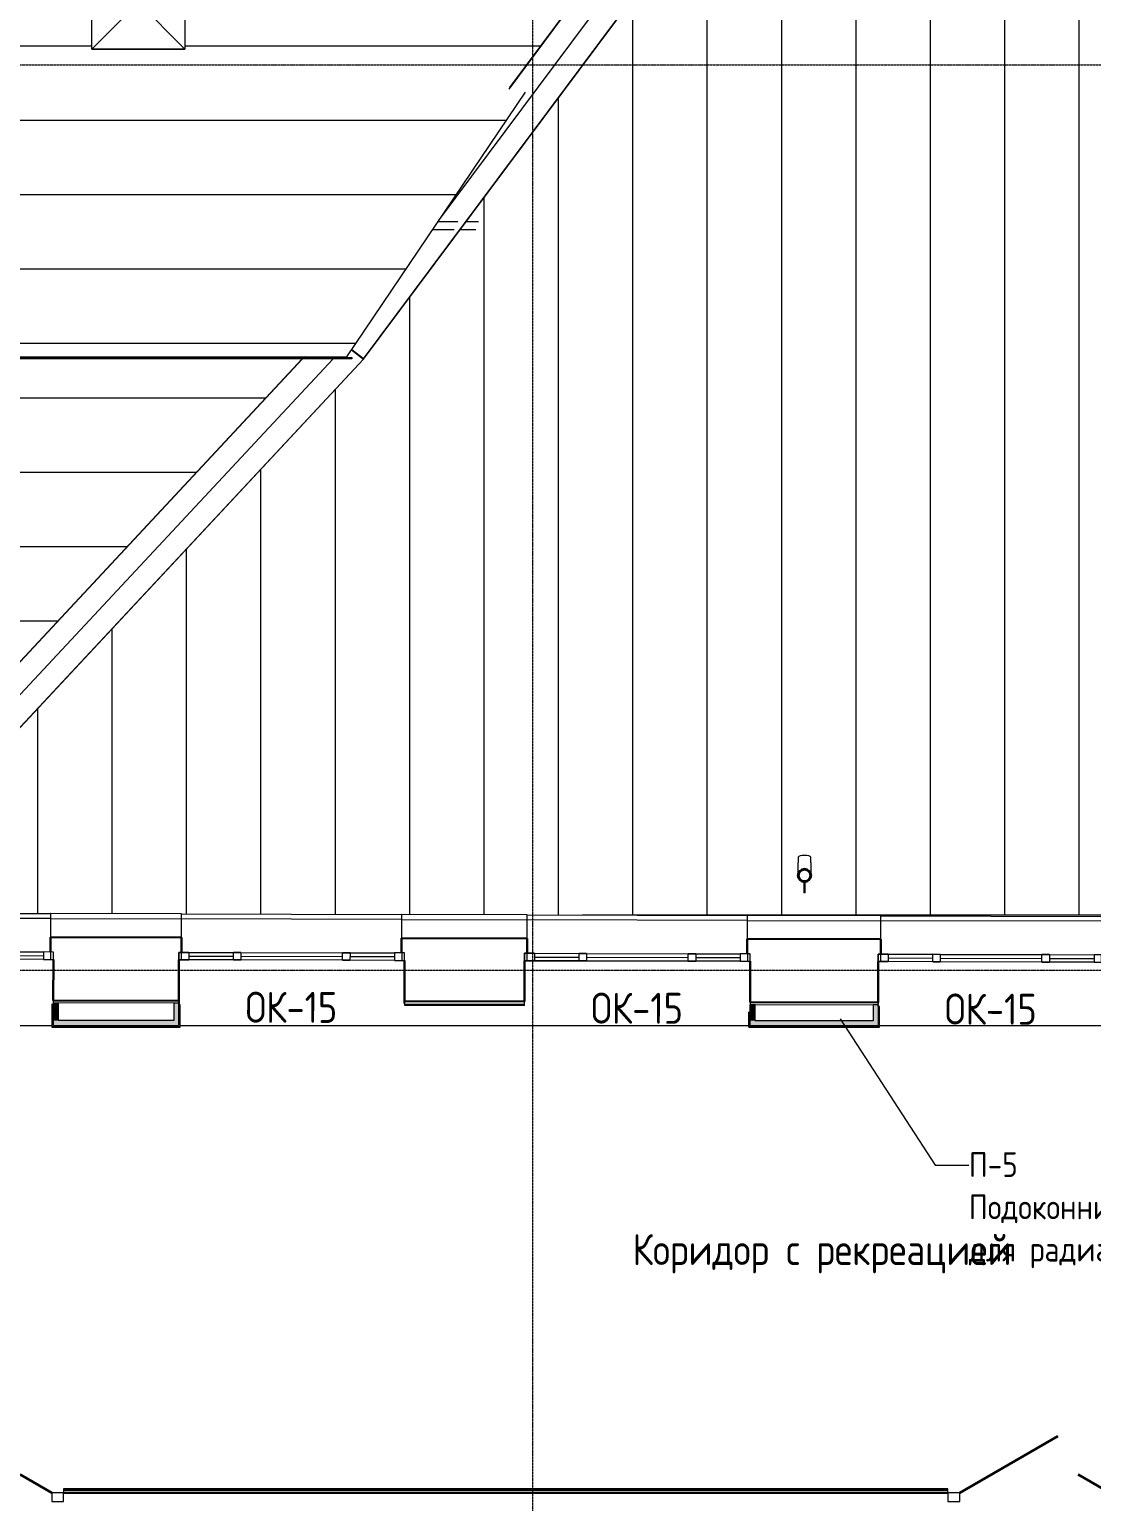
# Model space of a CAD drawing. Header units: millimetres. Extents: x -25149 to 64359, y -29707 to 46678.
# Drawn here: x 26489 to 35055, y 8658 to 20531 of the extents above; entities that cross this region are included whole.
import ezdxf

# ---------------------------------------------------------------- set-up
doc = ezdxf.new("R2010")
doc.units = ezdxf.units.MM
doc.linetypes.add('ADSK_Линия сетки', pattern=[25, 20, -2.5, 0, -2.5])
for name, color, linetype, lineweight in [('_ Окна', 7, 'Continuous', 9), ('Аннотация', 7, 'Continuous', 9), ('Воздуховоды', 7, 'Continuous', 18), ('Двери', 7, 'Continuous', 9), ('Каркас', 7, 'Continuous', 18), ('Крыша', 7, 'Continuous', 9), ('Крыша штриховка', 7, 'Continuous', 9), ('Марки окон', 7, 'Continuous', 20), ('Марки помещений', 7, 'Continuous', 20), ('Обобщенные модели', 7, 'Continuous', 18), ('Ограждение', 7, 'Continuous', 9), ('Окна', 7, 'Continuous', 9), ('Оси', 7, 'Continuous', 9), ('Перекрытие', 7, 'Continuous', 18), ('Стены внутренние', 7, 'Continuous', 18), ('Стены наружные', 7, 'Continuous', 18), ('Стены несущие', 7, 'Continuous', 30), ('Стены отделка', 7, 'Continuous', 30), ('Стены штриховка', 7, 'Continuous', 9)]:
    doc.layers.add(name, color=color, linetype=linetype, lineweight=lineweight)
doc.styles.add('GOST Common_2', font='GOST_Common.ttf', dxfattribs={"width": 0.9, "height": 250})
doc.styles.add('GOST Common_4', font='GOST_Common.ttf', dxfattribs={"width": 0.9, "height": 200})

# ---------------------------------------------------------------- blocks, each defined once
blk = doc.blocks.new('Дверь-Alumark_двупольная с глухим окном_S70 - 1400х2200 алюм ост Д30п-6129806-План 2-го этажа')
at = {"layer": 'Двери', "lineweight": 30}
for p, q in [((-480, 190), (312, 647)), ((730, 190), (475, 337))]:
    blk.add_line(p, q, dxfattribs=at)
at = {"layer": 'Двери'}
for p, q in [((-575, 190), (-575, 120)), ((-480, 190), (-575, 190)), ((-575, 120), (-480, 120)), ((-480, 120), (-480, 190)), ((730, 190), (730, 120)), ((825, 190), (730, 190)), ((730, 120), (825, 120)), ((825, 120), (825, 190))]:
    blk.add_line(p, q, dxfattribs=at)
blk = doc.blocks.new('окно трехпол с фрамугой - 1800 и 1820х2300_h___нов_ ок15-2116660-План 2-го этажа')
at = {"layer": '_ Окна', "lineweight": 18}
for p, q in [((-910, 75), (-910, 135)), ((-910, 135), (-830, 135)), ((-830, 135), (-830, 75)), ((-470, 75), (-470, 135)), ((-470, 135), (-410, 135)), ((-410, 135), (-410, 75)), ((410, 75), (410, 135)), ((410, 135), (470, 135)), ((470, 135), (470, 75)), ((830, 135), (830, 75)), ((910, 135), (830, 135)), ((910, 75), (910, 135)), ((-830, 75), (-910, 75)), ((-410, 75), (-470, 75)), ((470, 75), (410, 75)), ((830, 75), (910, 75))]:
    blk.add_line(p, q, dxfattribs=at)
at = {"layer": '_ Окна'}
for p, q in [((-890, 75), (-890, 135)), ((890, 75), (890, 135)), ((-830, 105), (-470, 105)), ((-410, 105), (410, 105)), ((470, 105), (830, 105))]:
    blk.add_line(p, q, dxfattribs=at)
at = {"layer": 'Окна'}
for p, q in [((-910, 135), (-910, 75)), ((-830, 135), (-910, 135)), ((-830, 135), (-470, 135)), ((-410, 135), (-470, 135)), ((-410, 135), (410, 135)), ((470, 135), (410, 135)), ((470, 135), (830, 135)), ((910, 135), (830, 135)), ((910, 75), (910, 135)), ((-910, 75), (-830, 75)), ((-470, 75), (-830, 75)), ((-470, 75), (-410, 75)), ((410, 75), (-410, 75)), ((410, 75), (470, 75)), ((830, 75), (470, 75)), ((830, 75), (910, 75))]:
    blk.add_line(p, q, dxfattribs=at)
blk = doc.blocks.new('окно трехпол с фрамугой - 1800 и 1820х2300_h___нов_ ок15-6273869-План 2-го этажа')
at = {"layer": '_ Окна', "lineweight": 18}
for p, q in [((-910, 75), (-910, 135)), ((-910, 135), (-830, 135)), ((-830, 135), (-830, 75)), ((-470, 75), (-470, 135)), ((-470, 135), (-410, 135)), ((-410, 135), (-410, 75)), ((410, 75), (410, 135)), ((410, 135), (470, 135)), ((470, 135), (470, 75)), ((830, 135), (830, 75)), ((910, 135), (830, 135)), ((910, 75), (910, 135)), ((-830, 75), (-910, 75)), ((-410, 75), (-470, 75)), ((470, 75), (410, 75)), ((830, 75), (910, 75))]:
    blk.add_line(p, q, dxfattribs=at)
at = {"layer": '_ Окна'}
for p, q in [((-890, 75), (-890, 135)), ((890, 75), (890, 135)), ((-830, 105), (-470, 105)), ((-410, 105), (410, 105)), ((470, 105), (830, 105))]:
    blk.add_line(p, q, dxfattribs=at)
at = {"layer": 'Окна'}
for p, q in [((-910, 135), (-910, 75)), ((-830, 135), (-910, 135)), ((-830, 135), (-470, 135)), ((-410, 135), (-470, 135)), ((-410, 135), (410, 135)), ((470, 135), (410, 135)), ((470, 135), (830, 135)), ((910, 135), (830, 135)), ((910, 75), (910, 135)), ((-910, 75), (-830, 75)), ((-470, 75), (-830, 75)), ((-470, 75), (-410, 75)), ((410, 75), (-410, 75)), ((410, 75), (470, 75)), ((830, 75), (470, 75)), ((830, 75), (910, 75))]:
    blk.add_line(p, q, dxfattribs=at)
blk = doc.blocks.new('Водосток - Тип 1 _карниз больше 490мм_-5185615-План 2-го этажа')
at = {"layer": 'Обобщенные модели', "lineweight": 9}
h = blk.add_hatch(dxfattribs=at)
h.set_pattern_fill('FP_23', color=256, style=0, pattern_type=2)
h.set_pattern_definition([(45, (-32615.11, -13548.13), (-106.066, 106.066), [])])
h.paths.add_polyline_path([(125, 110), (138, 112), (153, 119), (160, 125), (168, 135), (173, 147), (175, 160), (173, 173), (168, 185), (160, 195), (150, 203), (138, 208), (125, 210), (112, 208), (100, 203), (90, 195), (82, 185), (77, 173), (75, 160), (77, 147), (82, 135), (90, 125), (100, 117), (112, 112)])
at = {"layer": 'Обобщенные модели'}
for p, q in [((75, 306), (75, 264)), ((175, 264), (175, 306)), ((120, 109), (120, 19)), ((130, 19), (120, 19)), ((130, 19), (130, 109))]:
    blk.add_line(p, q, dxfattribs=at)
at = {"layer": 'Обобщенные модели', "flags": 128}
for points in [[(75, 173), (75, 174), (75, 177), (75, 180), (75, 183), (75, 186), (75, 190), (75, 193), (75, 197), (75, 201), (75, 205), (75, 210), (75, 214), (75, 219), (75, 224), (75, 229), (75, 234), (75, 239), (75, 245), (75, 250), (75, 256), (75, 261), (75, 264)], [(175, 264), (175, 258), (175, 252), (175, 247), (175, 242), (175, 236), (175, 231), (175, 226), (175, 221), (175, 216), (175, 212), (175, 207), (175, 203), (175, 199), (175, 195), (175, 191), (175, 188), (175, 184), (175, 181), (175, 178), (175, 175), (175, 173)]]:
    blk.add_lwpolyline(points, dxfattribs=at)
at = {"layer": 'Обобщенные модели'}
for radius, start, end in [(52, 90, 270), (50, 167.1429, 168.9964), (50, 191.0036, 192.8571), (50, 139.417, 143.7992), (50, 216.2008, 220.583), (50, 113.3059, 115.7143), (52, 270, 90), (50, 64.2857, 66.6941), (50, 36.2008, 40.583), (50, 319.417, 323.7992), (50, 11.0036, 12.8571), (50, 347.1429, 348.9964), (50, 244.2857, 246.6941), (50, 293.3059, 295.7143)]:
    blk.add_arc((125, 160), radius, start, end, dxfattribs=at)
at = {"layer": 'Обобщенные модели', "lineweight": 40}
for start, end in [(90, 270), (270, 90)]:
    blk.add_arc((125, 160), 50, start, end, dxfattribs=at)
at = {"layer": 'Обобщенные модели'}
for start_param, end_param in [(4.712389, 6.283185), (3.141593, 4.712389)]:
    blk.add_ellipse((125, 306), major_axis=(-50, 0), ratio=0.309017, start_param=start_param, end_param=end_param, dxfattribs=at)
blk = doc.blocks.new('Ограждение - Ограждение-2969153-План 2-го этажа')
at = {"layer": 'Ограждение'}
for p, q in [((30914, 20801), (31154, 21123)), ((31155, 21122), (30916, 20801)), ((31154, 21123), (31155, 21122)), ((31155, 21122), (31300, 21014)), ((29183, 17874), (31445, 20906)), ((29184, 17873), (31446, 20906)), ((29789, 18987), (31300, 21014)), ((31300, 21014), (31445, 20906)), ((31445, 20906), (31446, 20906)), ((30862, 20729), (30355, 20050)), ((30363, 20063), (30862, 20731)), ((29087, 17947), (29183, 17873)), ((29183, 17874), (29088, 17947)), ((24522, 13406), (28689, 17874)), ((28691, 17874), (24524, 13406)), ((24883, 13262), (29183, 17873)), ((24883, 13259), (29184, 17872)), ((25252, 13922), (28939, 17874)), ((28698, 17884), (28705, 17892)), ((28707, 17892), (28700, 17884)), ((28948, 17884), (28955, 17892)), ((29172, 17882), (29184, 17873)), ((29184, 17873), (29183, 17874)), ((29183, 17873), (29184, 17872))]:
    blk.add_line(p, q, dxfattribs=at)
blk = doc.blocks.new('Зонт прямоугольного сечения - Стандартное-4268091-План 2-го этажа')
at = {"layer": 'Воздуховоды'}
for p, q in [((0, 0), (-375, 375)), ((-375, 375), (-375, -375)), ((-375, 375), (375, 375)), ((-375, 375), (375, 375)), ((-375, 375), (-375, -375)), ((375, 375), (0, 0)), ((375, -375), (375, 375)), ((375, 375), (375, -375)), ((-375, -375), (0, 0)), ((0, 0), (375, -375)), ((375, -375), (-375, -375)), ((375, -375), (-375, -375))]:
    blk.add_line(p, q, dxfattribs=at)

msp = doc.modelspace()

# ---------------------------------------------------------------- hatches: boundary and pattern name
at = {"layer": 'Крыша штриховка'}
h = msp.add_hatch(dxfattribs=at)
h.set_pattern_fill('FP_8', color=256, style=0, pattern_type=2)
h.set_pattern_definition([(180, (3986.8, 0), (-7e-14, -600), [])])
h.paths.add_polyline_path([(28449.847, 17891.572), (29049.819, 17891.572), (30489.752, 20026.361), (30355.38, 20049.774), (30363.437, 20062.967), (30861.675, 20731.072), (30861.457, 20801.318), (30914.061, 20801.318), (31154.002, 21123.064), (31204.225, 21085.611), (31359.918, 21316.435), (31360.433, 20969.119), (31365, 20965.713), (31365, 43658.805), (24512.557, 43658.805), (24512.557, 17891.572), (26356.078, 17891.572)])
h.paths.add_polyline_path([(25697.292, 18861.998), (24753.564, 18861.998), (24753.564, 20011.998), (25903.564, 20011.998), (25903.564, 18861.998)])
h.paths.add_polyline_path([(27402.962, 20372.997), (26992.564, 20372.997), (26992.564, 21122.997), (27742.564, 21122.997), (27742.564, 20372.997), (27580.352, 20372.997)])
h.paths.add_polyline_path([(26969.564, 22144.992), (26969.564, 22544.992), (27669.564, 22544.992), (27669.564, 22144.992), (26992.564, 22144.992)])
h.paths.add_polyline_path([(28291.05, 23141.503), (28277.687, 23141.503), (28277.687, 27341.503), (28666.887, 27341.503), (28666.887, 23141.503), (28292.764, 23141.503)])
h.paths.add_polyline_path([(26969.564, 23645), (26864.565, 23645), (26864.565, 27055), (27774.565, 27055), (27774.565, 23645), (27029.001, 23645)])
h.paths.add_polyline_path([(29371.282, 25810.967), (29336.957, 25810.967), (29336.957, 34210.967), (29726.157, 34210.967), (29726.157, 25810.967), (29496.731, 25810.967)])
h.paths.add_polyline_path([(27302.891, 28713.919), (25084.207, 28713.919), (25084.207, 30513.919), (28802.85, 30513.919), (28802.85, 28713.919), (27402.962, 28713.919)])
h.paths.add_polyline_path([(28439.695, 33138.878), (28436.289, 33138.878), (28436.289, 41538.878), (28825.488, 41538.878), (28825.488, 33138.878), (28441.399, 33138.878)])
h.paths.add_polyline_path([(26969.564, 35500.002), (26969.564, 35900.002), (27669.564, 35900.002), (27669.564, 35500.002), (27402.962, 35500.002)])
h.paths.add_polyline_path([(26864.565, 37085), (26864.565, 41685), (27774.565, 41685), (27774.565, 37085), (27168.296, 37085)])
h = msp.add_hatch(dxfattribs=at)
h.set_pattern_fill('FP_9', color=256, style=0, pattern_type=2)
h.set_pattern_definition([(270, (156.06, -17199.3), (600, 4e-14), [])])
h.paths.add_polyline_path([(32637.384, 13388.868), (37875.044, 13388.868), (37875.044, 13531.824), (37850.1, 13531.53), (37764.22, 20871.318), (37764.22, 20921.318), (37875.044, 20921.318), (37875.044, 20941.318), (31397.712, 20941.318), (31445.7, 20905.531), (30008.903, 18978.878), (30109.635, 18978.878), (30088.816, 18918.878), (29964.158, 18918.878), (29183.183, 17873.193), (29184.332, 17872.018), (25018.288, 13404.483), (30949.639, 13388.868), (32278.426, 13388.868)])
h.paths.add_polyline_path([(10875, 13401.716), (10875, 13401.822), (10840.545, 13401.807)])
h.paths.add_polyline_path([(23414.995, 13408.703), (23395.594, 13436.815), (23403.468, 13436.815), (19368.391, 17765.406), (19370.121, 17766.719), (19368.391, 17765.717), (19287.95, 17891.572), (18889.822, 17891.572), (18418.214, 19252.327), (17401.121, 20843.634), (17553.954, 20941.318), (10815, 20941.318), (10815, 20882.525), (10925, 20882.525), (10925, 13462.525), (10875, 13462.525), (10875, 13441.716), (23215.425, 13409.229)])
h.paths.add_polyline_path([(32737.612, 13566.749), (32735.112, 13566.749), (32734.555, 13657.399), (32717.55, 13661.281), (32698.856, 13676.957), (32689.416, 13697.032), (32690.112, 13854.283), (32693.127, 13859.26), (32696.811, 13862.008), (32707.973, 13865.971), (32723.011, 13868.674), (32740.112, 13869.733), (32765.112, 13867.663), (32778.414, 13864.021), (32786.025, 13860.059), (32788.408, 13858.282), (32790.112, 13854.283), (32790.112, 13695.114), (32779.204, 13674.463), (32760.818, 13660.857), (32745.112, 13656.131), (32744.442, 13566.749), (32738.818, 13566.749)])
h.paths.add_polyline_path([(15975, 13566.749), (15970, 13566.749), (15969.443, 13657.399), (15952.438, 13661.281), (15933.744, 13676.957), (15924.304, 13697.032), (15925, 13854.283), (15928.015, 13859.26), (15931.699, 13862.008), (15942.861, 13865.971), (15957.899, 13868.674), (15975, 13869.733), (16000, 13867.663), (16013.302, 13864.021), (16020.913, 13860.059), (16023.296, 13858.282), (16025, 13854.283), (16025, 13695.114), (16014.092, 13674.463), (15995.706, 13660.857), (15980, 13656.131), (15979.33, 13566.749), (15976.294, 13566.749)])
h = msp.add_hatch(dxfattribs=at)
h.set_pattern_fill('FP_18', color=256, style=0, pattern_type=2)
h.set_pattern_definition([(180, (-5840.74, -17840), (-7e-14, -600), [])])
h.paths.add_polyline_path([(24831.584, 13404.974), (25252.472, 13921.575), (24603.674, 13405.574), (24785.751, 13405.095)])
h.paths.add_polyline_path([(24521.963, 13405.789), (28689.057, 17874.451), (24350.885, 17874.451), (24350.885, 13406.24), (24452.742, 13405.971)])
at = {"layer": 'Стены внутренние'}
for points in [[(26682.427, 12536.859), (26722.427, 12536.859), (26722.427, 12678.243), (26682.427, 12678.243)], [(27692.443, 12496.859), (27692.443, 12678.243), (27652.443, 12678.243), (27652.443, 12496.859)], [(32302.42, 12536.061), (32342.42, 12536.061), (32342.42, 12663.44), (32302.42, 12663.44)], [(33333.398, 12496.061), (33333.398, 12663.44), (33293.398, 12663.44), (33293.398, 12496.061)], [(27402.962, 12496.859), (27652.443, 12496.859), (27652.443, 12536.859), (26682.427, 12536.859), (26682.427, 12496.859)], [(32637.384, 12496.061), (33293.398, 12496.061), (33293.398, 12536.061), (32302.42, 12536.061), (32302.42, 12496.061)]]:
    msp.add_hatch(color=256, dxfattribs=at).paths.add_polyline_path(points)

# ---------------------------------------------------------------- linework, layer by layer
at = {"layer": 'Аннотация'}
for p, q in [((33027.935, 12551.911), (33793.875, 11371.474)), ((33793.875, 11371.474), (34066.038, 11371.474))]:
    msp.add_line(p, q, dxfattribs=at)
at = {"layer": 'Каркас'}
for p, q in [((29742.745, 18918.878), (29915.261, 18918.878)), ((29945.118, 18978.878), (29783.216, 18978.878)), ((29964.158, 18918.878), (30088.816, 18918.878)), ((30109.635, 18978.878), (30008.903, 18978.878)), ((28298.278, 17891.572), (28298.274, 17884.505)), ((28363.258, 17884.47), (28298.274, 17884.505)), ((28363.262, 17891.572), (28363.258, 17884.47)), ((28398.497, 17884.451), (28363.258, 17884.47)), ((28433.735, 17884.451), (28433.739, 17891.572))]:
    msp.add_line(p, q, dxfattribs=at)
at = {"layer": 'Крыша'}
for p, q in [((29049.819, 17891.572), (30489.752, 20026.361)), ((24512.557, 17891.572), (29049.819, 17891.572)), ((30949.639, 13388.868), (37875.044, 13388.868))]:
    msp.add_line(p, q, dxfattribs=at)
at = {"layer": 'Оси', "color": 252, "linetype": 'ADSK_Линия сетки'}
for p, q in [((30549.565, -5029.374), (30549.565, 21107.581)), ((-10114.729, 20245), (56004.853, 20245)), ((-10114.729, 12945), (56004.853, 12945))]:
    msp.add_line(p, q, dxfattribs=at)
at = {"layer": 'Перекрытие'}
for p, q in [((27697.334, 13027.428), (27697.334, 12665.427)), ((29512.334, 12675.937), (29512.334, 13022.65)), ((32062.331, 13015.937), (30482.447, 13015.937)), ((33335.137, 12894.151), (33335.137, 12675.937)), ((26682.932, 12678.243), (26682.932, 12680.098)), ((29513.549, 12675.937), (29512.334, 12675.937)), ((24339.565, 12496.859), (26670.427, 12496.859)), ((27704.443, 12496.859), (32290.435, 12496.859)), ((33345.398, 12496.859), (35161.029, 12496.859))]:
    msp.add_line(p, q, dxfattribs=at)
at = {"layer": 'Стены внутренние'}
msp.add_line((27697.334, 12677.427), (27693.547, 12677.437), dxfattribs=at)
at = {"layer": 'Стены наружные'}
for p, q in [((19378.705, 17884.451), (29090, 17884.451)), ((29090, 17874.451), (19378.705, 17874.451)), ((29090, 17884.451), (29090, 17874.451)), ((26658.34, 13360.165), (24981.078, 13364.58)), ((25018.843, 13404.481), (26658.446, 13400.165)), ((29490.331, 13352.709), (27715.337, 13357.382)), ((27715.442, 13397.382), (29490.436, 13392.709)), ((32278.321, 13345.37), (30503.327, 13350.042)), ((30503.432, 13390.042), (32278.426, 13385.369)), ((35131.311, 13337.859), (33356.317, 13342.532)), ((33356.423, 13382.531), (35131.416, 13377.859)), ((27693.52, 12667.437), (27693.515, 12665.437))]:
    msp.add_line(p, q, dxfattribs=at)
at = {"layer": 'Стены несущие'}
for p, q in [((26657.946, 13210.165), (26657.63, 13090.166)), ((27714.942, 13207.383), (26657.946, 13210.165)), ((26660.946, 13210.157), (27714.942, 13207.383)), ((27714.626, 13087.383), (27714.942, 13207.383)), ((29489.936, 13202.71), (29489.62, 13082.71)), ((29490.936, 13202.707), (29489.936, 13202.71)), ((30502.932, 13200.043), (29490.936, 13202.707)), ((29490.936, 13202.707), (30502.932, 13200.043)), ((30502.616, 13080.043), (30502.932, 13200.043)), ((32277.926, 13195.37), (32277.61, 13075.371)), ((32280.926, 13195.362), (32277.926, 13195.37)), ((33355.922, 13192.532), (32280.926, 13195.362)), ((32280.926, 13195.362), (33350.922, 13192.545)), ((33355.606, 13072.533), (33355.922, 13192.532)), ((26682.472, 13030.1), (26681.603, 12700.101)), ((27693.599, 12697.437), (27694.468, 13027.436)), ((29514.462, 13022.645), (29513.593, 12692.646)), ((30481.59, 12690.097), (30482.458, 13020.096)), ((32302.452, 13015.305), (32301.583, 12685.306)), ((33334.58, 12682.587), (33335.449, 13012.585)), ((26681.603, 12700.101), (27693.599, 12697.437)), ((27693.599, 12697.437), (26681.603, 12700.101)), ((29513.593, 12692.646), (30481.59, 12690.097)), ((30481.59, 12690.097), (29513.593, 12692.646)), ((32301.583, 12685.306), (33334.58, 12682.587)), ((33334.58, 12682.587), (32301.583, 12685.306)), ((33897.201, 8727.642), (26764, 8727.642)), ((26764, 8727.642), (33777.201, 8727.642))]:
    msp.add_line(p, q, dxfattribs=at)
at = {"layer": 'Стены отделка', "lineweight": 9}
for p, q in [((26658.446, 13400.165), (26657.946, 13210.165)), ((26658.34, 13360.165), (27715.337, 13357.382)), ((26661.446, 13400.157), (26658.446, 13400.165)), ((27715.442, 13397.382), (26661.446, 13400.157)), ((27714.942, 13207.383), (27715.337, 13357.382)), ((27715.337, 13357.382), (27715.442, 13397.382)), ((29490.331, 13352.709), (29489.936, 13202.71)), ((29490.436, 13392.709), (29490.331, 13352.709)), ((29490.331, 13352.709), (30503.327, 13350.042)), ((30503.432, 13390.042), (29490.436, 13392.709)), ((30502.932, 13200.043), (30503.432, 13390.042)), ((32278.321, 13345.37), (32277.926, 13195.37)), ((32278.426, 13385.369), (32278.321, 13345.37)), ((32278.321, 13345.37), (33356.317, 13342.532)), ((32281.426, 13385.362), (32278.426, 13385.369)), ((33351.423, 13382.545), (32281.426, 13385.362)), ((33351.317, 13342.545), (33356.317, 13342.532)), ((33356.423, 13382.531), (33351.423, 13382.545)), ((33355.922, 13192.532), (33356.317, 13342.532)), ((33356.317, 13342.532), (33356.423, 13382.531)), ((26657.946, 13210.165), (26660.946, 13210.157)), ((29489.936, 13202.71), (29490.936, 13202.707)), ((32277.926, 13195.37), (32280.926, 13195.362)), ((33350.922, 13192.545), (33355.922, 13192.532)), ((26670.427, 12668.131), (26670.427, 12486.859)), ((26681.519, 12668.101), (26670.427, 12668.131)), ((26681.603, 12700.101), (26681.519, 12668.101)), ((26682.427, 12680.099), (26681.55, 12680.101)), ((27693.547, 12677.437), (26682.427, 12680.099)), ((26682.427, 12496.859), (26682.427, 12680.099)), ((26722.427, 12678.243), (26682.427, 12678.243)), ((26722.427, 12536.859), (26722.427, 12678.243)), ((27652.443, 12678.243), (27652.443, 12536.859)), ((27692.443, 12678.243), (27652.443, 12678.243)), ((27692.443, 12678.243), (27692.443, 12496.859)), ((27693.515, 12665.437), (27693.599, 12697.437)), ((27704.443, 12665.408), (27693.515, 12665.437)), ((27704.443, 12486.859), (27704.443, 12665.408)), ((29513.593, 12692.646), (29513.509, 12660.646)), ((29513.509, 12660.646), (30481.505, 12658.098)), ((29513.54, 12672.646), (30481.537, 12670.097)), ((30481.505, 12658.098), (30481.59, 12690.097)), ((32290.42, 12605.335), (32290.42, 12486.061)), ((32301.373, 12605.306), (32290.42, 12605.335)), ((32301.583, 12685.306), (32301.373, 12605.306)), ((32302.42, 12665.304), (32301.531, 12665.306)), ((33334.527, 12662.587), (32302.42, 12665.304)), ((32302.42, 12496.061), (32302.42, 12665.304)), ((32342.42, 12663.44), (32302.42, 12663.44)), ((32342.42, 12536.061), (32342.42, 12663.44)), ((33293.398, 12663.44), (33293.398, 12536.061)), ((33333.398, 12663.44), (33293.398, 12663.44)), ((33333.398, 12663.44), (33333.398, 12496.061)), ((33334.496, 12650.587), (33334.58, 12682.587)), ((33345.398, 12650.558), (33334.496, 12650.587)), ((33345.398, 12486.061), (33345.398, 12650.558)), ((26672.427, 12484.859), (27702.443, 12484.859)), ((26682.427, 12496.859), (27692.443, 12496.859)), ((27652.443, 12536.859), (26722.427, 12536.859)), ((32292.42, 12484.061), (33343.398, 12484.061)), ((32302.42, 12496.061), (33333.398, 12496.061)), ((33293.398, 12536.061), (32342.42, 12536.061)), ((26764, 8759.642), (26764, 8727.642)), ((33897.201, 8759.642), (26764, 8759.642)), ((33897.201, 8747.642), (26764, 8747.642)), ((33777.201, 8727.642), (33897.201, 8727.642)), ((33897.201, 8727.642), (33897.201, 8759.642))]:
    msp.add_line(p, q, dxfattribs=at)
at = {"layer": 'Стены штриховка'}
for p, q in [((26672.427, 12484.859), (26672.427, 12668.125)), ((27702.443, 12665.414), (27702.443, 12484.859)), ((29513.514, 12662.646), (30481.511, 12660.097)), ((32292.42, 12484.061), (32292.42, 12605.33)), ((33343.398, 12650.563), (33343.398, 12484.061)), ((27704.443, 12486.859), (26670.427, 12486.859)), ((26670.427, 12486.859), (26670.427, 12484.859)), ((26670.427, 12484.859), (26672.427, 12484.859)), ((27702.443, 12484.859), (27704.443, 12484.859)), ((27704.443, 12484.859), (27704.443, 12486.859)), ((33345.398, 12486.061), (32290.42, 12486.061)), ((32290.42, 12486.061), (32290.42, 12484.061)), ((32290.42, 12484.061), (32292.42, 12484.061)), ((33343.398, 12484.061), (33345.398, 12484.061)), ((33345.398, 12484.061), (33345.398, 12486.061)), ((33897.201, 8757.642), (26764, 8757.642))]:
    msp.add_line(p, q, dxfattribs=at)

# ---------------------------------------------------------------- block references
at = {"layer": 'Воздуховоды', "rotation": 270.0000000000001}
msp.add_blockref('Зонт прямоугольного сечения - Стандартное-4268091-План 2-го этажа', (27367.564, 20747.997), dxfattribs=at)
at = {"layer": 'Двери'}
for p in [(25939, 8537.642), (34472.201, 8537.642)]:
    msp.add_blockref('Дверь-Alumark_двупольная с глухим окном_S70 - 1400х2200 алюм ост Д30п-6129806-План 2-го этажа', p, dxfattribs=at)
at = {"layer": 'Обобщенные модели'}
msp.add_blockref('Водосток - Тип 1 _карниз больше 490мм_-5185615-План 2-го этажа', (32615.112, 13548.131), dxfattribs=at)
at = {"layer": 'Ограждение'}
msp.add_blockref('Ограждение - Ограждение-2969153-План 2-го этажа', (0, 0), dxfattribs=at)
at = {"layer": 'Окна', "rotation": 359.8491625167525}
for name, p in [('окно трехпол с фрамугой - 1800 и 1820х2300_h___нов_ ок15-2116660-План 2-го этажа', (25772.277, 12957.496)), ('окно трехпол с фрамугой - 1800 и 1820х2300_h___нов_ ок15-2116660-План 2-го этажа', (28604.267, 12950.041)), ('окно трехпол с фрамугой - 1800 и 1820х2300_h___нов_ ок15-2116660-План 2-го этажа', (31392.258, 12942.701)), ('окно трехпол с фрамугой - 1800 и 1820х2300_h___нов_ ок15-6273869-План 2-го этажа', (34245.248, 12935.19))]:
    msp.add_blockref(name, p, dxfattribs=at)

# ---------------------------------------------------------------- texts
at = {"layer": 'Аннотация', "insert": (34066.038, 11475.597), "char_height": 200, "width": 2637, "attachment_point": 1, "line_spacing_factor": 1.022766, "style": 'GOST Common_4'}
msp.add_mtext('\\pxt1.8,3.6,5.4,7.2,9,10.8,12.6,14.4,16.2,18,19.8,21.6,23.4,25.2,27,28.8,30.6,32.4,34.2,36,37.8,39.6,41.4,43.2,45,46.8,48.6,50.4,52.2,54,55.8,57.6;{П-5\\PПодоконник с экраном для радиаторов }', dxfattribs=at)
at = {"layer": 'Марки окон', "lineweight": 9, "char_height": 250, "width": 797.4, "attachment_point": 5, "rotation": 359.8491625, "line_spacing_factor": 1.022766, "style": 'GOST Common_2'}
for insert in [(28601.447, 12643.783), (31389.437, 12636.443), (34242.427, 12628.932)]:
    msp.add_mtext('\\pxqc,t1.8,3.6,5.4,7.2,9,10.8,12.6,14.4,16.2,18,19.8,21.6,23.4,25.2,27,28.8,30.6,32.4,34.2,36,37.8,39.6,41.4,43.2,45,46.8,48.6,50.4,52.2,54,55.8,57.6;{ОК-15}', dxfattribs=dict(at, insert=insert))
at = {"layer": 'Марки помещений', "lineweight": 9, "insert": (32881.506, 10656.438), "char_height": 250, "width": 3083.4, "attachment_point": 5, "line_spacing_factor": 1.022766, "style": 'GOST Common_2'}
msp.add_mtext('\\pxqc,t1.8,3.6,5.4,7.2,9,10.8,12.6,14.4,16.2,18,19.8,21.6,23.4,25.2,27,28.8,30.6,32.4,34.2,36,37.8,39.6,41.4,43.2,45,46.8,48.6,50.4,52.2,54,55.8,57.6;{Коридор с рекреацией}', dxfattribs=at)

doc.saveas('drawing.dxf')
